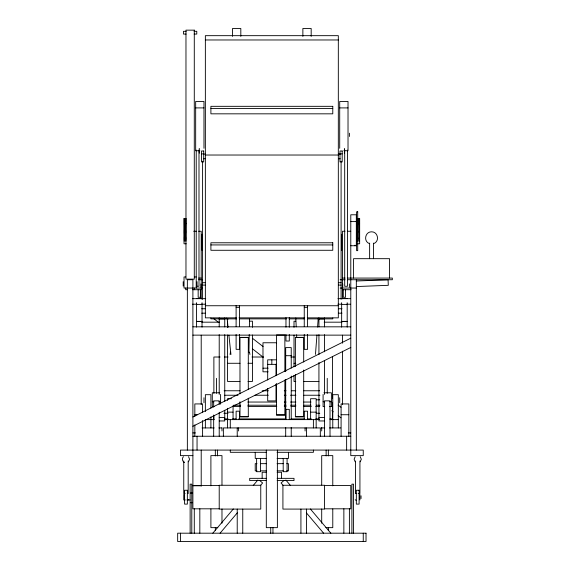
<?xml version="1.0" encoding="UTF-8"?>
<svg xmlns="http://www.w3.org/2000/svg" width="570" height="570" viewBox="0 0 570 570"><rect width="100%" height="100%" fill="white"/><g stroke="black" fill="none" stroke-linecap="round" stroke-linejoin="round"><path stroke-width="0.85" d="M248.912 352.224L249.233 334.554M249.382 326.603L249.525 318.651M315.466 354.39L316.948 334.996M317.561 327.059L318.238 318.238M230.052 354.447L230.515 352.096M361.038 498.558L361.038 495.8M183.426 456.684C181.673 458.423 182.315 461.622 184.594 462.555M188.52 461.778L189.575 459.228L188.52 456.684M355.167 456.684L354.113 459.228L355.167 461.778M360.261 461.778L361.316 459.228L360.261 456.684M212.81 533.192L233.337 508.953M253.258 485.441L257.811 480.061M220.07 533.192L237.32 512.829M260.312 485.683L262.613 482.968L259.592 480.41M284.095 480.41L281.074 482.968L283.376 485.683M373.892 243.54C379.869 241.267 377.953 231.627 371.562 231.812C365.178 231.627 363.261 241.267 369.232 243.54M187.352 500.51L188.52 499.726M192.895 416.983L350.785 338.181M192.895 426.267L350.785 347.465M356.328 281.01L388.077 279.792L388.291 285.328L356.328 286.553M186.141 31.307L183.476 31.307L183.476 34.072L186.141 34.072M194.114 31.307L196.778 31.307L196.778 34.072L194.114 34.072M205.364 39.971L338.323 39.971M195.667 107.908L203.974 107.908M339.706 107.908L348.021 107.908M210.9 108.478L332.78 108.478M199.821 150.722L195.667 150.722L195.667 101.46L203.974 101.46L203.974 148.3M343.86 150.722L348.021 150.722L348.021 101.46L339.706 101.46L339.706 148.3M201.481 153.879L203.704 153.879M339.984 153.879L342.2 153.879M203.454 154.085L205.186 154.085M338.495 154.085L340.226 154.085M205.364 155.026L338.323 155.026M203.454 158.745L205.186 158.745M338.495 158.745L340.226 158.745M184.032 218.531L186.248 218.531M357.433 218.531L359.649 218.531M184.032 219.514L186.248 219.514M357.433 219.514L359.649 219.514M184.032 220.519L186.248 220.526M357.433 220.519L359.649 220.526M184.032 221.545L186.248 221.545M350.785 221.595L356.328 221.595M357.433 221.545L359.649 221.545M184.032 222.585L186.248 222.592M357.433 222.585L359.649 222.592M184.032 224.722L186.248 224.73M357.433 224.722L359.649 224.73M184.032 225.82L186.248 225.813M357.433 225.813L359.649 225.82M184.032 226.917L186.248 226.924M357.433 226.917L359.649 226.924M184.032 228.043L186.248 228.036M357.433 228.036L359.649 228.043M184.032 229.168L186.248 229.176M357.433 229.168L359.649 229.176M184.032 230.309L186.248 230.316M357.433 230.309L359.649 230.316M193.729 231.256L196.222 231.256M198.716 231.256L201.21 231.256L201.21 298.773M344.971 231.256L342.477 231.256L342.477 298.773M347.465 231.256L350.785 231.256M184.032 231.463L186.248 231.463M357.433 231.463L359.649 231.463M184.032 232.624L186.248 232.617M357.433 232.617L359.649 232.624M184.032 233.786L186.248 233.793M357.433 233.786L359.649 233.793M184.032 234.961L186.248 234.968M357.433 234.968L359.649 234.961M184.032 236.144L186.248 236.144M357.433 236.144L359.649 236.144M184.032 237.334L186.248 237.327M357.433 237.334L359.649 237.327M184.032 238.517L186.248 238.509M357.433 238.509L359.649 238.517M184.032 239.706L186.248 239.699M357.433 239.706L359.649 239.699M184.032 240.889L186.248 240.889M357.433 240.889L359.649 240.889M186.248 243.789L184.032 243.789L184.032 218.438M357.433 243.789L359.649 243.789L359.649 218.438M210.9 244.929L332.78 244.929M350.785 245.741L356.328 245.741L356.328 214.783L350.785 214.783L350.785 455.63L363.254 455.63L363.254 450.086L180.434 450.086L180.434 455.63L192.895 455.63M185.777 276.963L184.032 276.963L184.032 288.042L202.656 288.042M194.477 276.963L196.222 276.963M198.609 278.075L201.21 278.075M342.477 278.075L345.078 278.075M347.671 278.075L392.338 278.075L392.338 279.735L347.671 279.735M198.609 279.735L202.656 279.735M340.14 279.735L345.078 279.735M202.592 282.713L205.186 282.713M338.495 282.713L341.095 282.713M202.592 285.093L205.186 285.093M338.495 285.093L341.095 285.093M196.222 286.268L198.994 286.268L198.994 150.074M340.14 288.042L356.328 288.042M187.466 289.71L185.692 289.71L185.692 288.042M192.553 289.71L201.21 289.71M342.477 289.71L351.134 289.71M196.5 298.481L202.037 298.481M341.644 298.481L347.187 298.481M192.396 298.666L205.713 298.666M337.967 298.666L350.4 298.666M192.396 304.209L196.835 304.209M201.274 304.209L205.713 304.209M337.967 304.209L341.523 304.209M346.845 304.209L350.4 304.209M196.5 304.394L202.037 304.394M341.644 304.394L347.187 304.394M205.364 305.741L338.323 305.741M236.108 307.351L239.436 307.351M304.252 307.351L307.579 307.351M201.723 308.748L205.286 308.748M338.402 308.748L341.964 308.748M201.723 313.179L205.286 313.179M338.402 313.179L341.964 313.179M236.386 317.853L205.364 317.853L205.364 35.668L338.323 35.668L338.323 317.853L307.301 317.853M239.044 317.853L304.637 317.853M236.7 318.872L210.9 318.872L210.9 318.003M239.371 318.872L286.525 318.872M289.19 318.872L304.316 318.872M307.871 318.872L332.78 318.872L332.78 318.003M219.215 318.908L224.751 318.908M318.929 318.908L324.472 318.908M249.781 321.174L252.453 321.174L252.453 327.315M295.78 321.231L294.006 321.231L294.006 327.28M196.5 321.373L202.037 321.373M341.644 321.373L347.187 321.373M196.5 321.58L202.037 321.58M341.644 321.58L347.187 321.58M201.723 322.178L219.528 322.178M324.159 322.178L341.964 322.178M192.895 326.824L350.785 326.824M192.895 335.132L350.785 335.132M239.984 337.454L248.299 337.454M295.388 337.454L303.696 337.454M276.642 342.762L262.977 342.762L262.977 371.811L268.099 371.811M285.691 355.701L291.234 355.701M220.077 357.012L213.878 357.012L213.878 393.314M224.509 357.012L228.05 357.012M251.969 357.012L263.483 357.012M290.942 357.012L294.483 357.012M275.994 359.827L267.686 359.827L267.686 380.026M227.523 363.282L239.984 363.282M248 363.282L252.453 363.282M294.006 363.332L295.78 363.332M267.686 364.365L275.994 364.365M262.977 368.184L268.099 368.184M239.984 381.43L227.523 381.43L227.523 335.01M248 381.43L252.453 381.43L252.453 335.01M295.78 381.487L294.006 381.487L294.006 375.345M303.796 381.487L318.929 381.487M224.138 390.764L240.056 390.764M262.171 390.764L268.363 390.764M284.288 390.764L286.055 390.764M291.363 390.764L295.78 390.764M303.746 390.764L319.663 390.764M219.763 392.794L212.289 392.794L212.289 406.609L213.95 406.609M323.917 392.794L331.398 392.794L331.398 406.609L329.738 406.609M224.651 395.238L238.011 395.238M254.925 395.238L268.278 395.238M284.309 395.238L286.09 395.238M290.543 395.238L295.88 395.238M303.895 395.238L319.92 395.238M231.477 398.708L227.523 398.708L227.523 400.453M316.443 399.812L319.763 399.812M212.289 401.736L213.95 401.736M218.937 401.736L220.597 401.736M323.09 401.736L324.75 401.736M329.738 401.736L331.398 401.736M247.8 402.042L276.293 402.042M284.309 402.042L286.09 402.042M290.543 402.042L295.88 402.042M303.895 402.042L311.02 402.042M233.558 405.22L240.683 405.22M247.8 405.22L276.293 405.22M284.309 405.22L286.09 405.22M290.543 405.22L295.88 405.22M303.895 405.22L311.02 405.22M316.357 405.22L319.92 405.22M232.482 406.424L240.455 406.424M248.021 406.424L276.771 406.424M284.288 406.424L286.055 406.424M290.942 406.424L295.78 406.424M303.347 406.424L311.313 406.424M315.744 406.424L319.663 406.424M329.916 406.424L332.574 406.424M324.75 406.609L323.09 406.609L323.09 394.419M227.523 412.139L233.066 412.139M310.621 412.139L316.165 412.139M223.924 413.25L228.078 413.25M316.443 413.25L319.763 413.25M276.55 414.433L284.865 414.433M194.833 414.732L197.227 414.732M341.095 414.732L348.847 414.732M239.984 401.722L239.984 416.763L248.299 416.706L248.299 398.195M295.388 374.405L295.388 416.763L303.696 416.706L303.696 370.001M239.984 416.763L248.299 416.763M295.388 416.763L303.696 416.763M219.215 417.568L224.751 417.568M318.929 417.568L324.472 417.568M224.509 418.9L228.05 418.9M232.482 418.9L236.023 418.9M238.68 418.9L285.627 418.9M290.942 418.9L304.23 418.9M307.772 418.9L311.313 418.9M315.744 418.9L319.286 418.9M329.916 418.9L332.574 418.9L332.574 402.89M214.463 419.62L205.364 419.62L205.364 427.928M224.245 419.62L319.435 419.62M330.115 419.62L338.323 419.62M219.215 420.952L224.751 420.952L224.751 410.286M324.472 420.952L318.929 420.952L318.929 362.463M202.072 427.928L214.192 427.928M218.909 427.928L221.58 427.928M321.216 427.928L324.779 427.928M329.496 427.928L340.746 427.928M192.895 432.915L195.389 432.915M348.291 432.915L350.785 432.915M192.895 436.242L350.785 436.242M266.596 452.309L230.294 452.309L230.294 450.086M277.091 452.309L313.393 452.309L313.393 450.086M266.596 458.401L255.225 458.401L255.225 452.309M277.091 458.401L288.463 458.401L288.463 452.309M256.97 463.659L255.225 463.659L255.225 470.863L256.97 470.863M260.469 463.659L266.596 463.659M277.091 463.659L283.212 463.659M286.71 463.659L288.463 463.659L288.463 470.863L286.71 470.863M260.469 470.863L266.596 470.863M277.091 470.863L283.212 470.863M266.553 472.252L262.15 472.252L262.15 478.344M277.134 472.252L281.537 472.252L281.537 478.344M266.553 478.344L249.681 478.344L249.681 480.56L266.525 480.56M277.134 478.344L294.006 478.344L294.006 480.56L277.163 480.56M192.895 485.547L219.215 485.547M324.472 485.547L350.785 485.547L350.785 508.811L324.472 508.811M192.895 485.782L201.21 485.782M190.401 493.022L192.354 493.022M185.122 493.577L183.754 493.577L183.754 460.995M187.537 493.577L188.186 493.577L188.186 460.995M356.863 493.577L355.495 493.577L355.495 460.995M358.559 493.577L359.927 493.577L359.927 460.995M185.35 499.947L183.754 499.947L183.754 494.411M186.939 499.947L190.131 499.947M190.401 502.719L192.354 502.719M219.215 508.811L192.895 508.811L192.895 279.735L187.359 279.735L187.359 450.086M217.826 527.649L210.9 527.649L210.9 508.982M325.855 527.649L332.78 527.649L332.78 508.982M355.167 499.726L356.336 500.51M200.619 297.882L202.022 298.979M226.582 318.124L227.986 319.221M252.546 338.366L263.069 346.574M338.16 405.106L340.967 407.301M213.244 318.267L218.16 322.1M252.546 348.904L263.069 357.112M331.84 410.721L333.243 411.818M338.16 415.644L340.967 417.831M285.869 480.061L290.429 485.441M310.344 508.953L330.871 533.192M306.368 512.829L323.61 533.192M249.453 352.096L249.924 354.447M227.124 318.423L228.057 327.23M228.891 335.153L230.943 354.512M295.802 318.017L296.222 326.845M296.599 334.797L296.728 337.44M389.567 278.075L389.567 258.68L353.557 258.68L353.557 278.075M373.5 243.077L373.5 258.68M369.624 243.077L369.624 258.68M363.254 533.192L363.254 541.5M359.927 494.411L359.927 499.947M356.328 279.735L356.328 450.086M354.946 245.178L354.946 245.748M353.557 533.192L353.557 484.158L351.897 484.158L351.897 533.192M349.403 133.195L349.403 136.472M349.403 283.917L349.403 287.187M349.403 508.811L349.403 533.192M348.847 436.242L348.847 403.93L341.095 403.93L341.095 436.242M347.465 150.074L347.465 286.268L344.693 286.268L344.693 150.074M347.187 302.706L347.187 327.123M346.631 436.242L346.631 450.086M345.527 289.71L345.527 297.284L343.311 297.284L343.311 289.71M344.415 148.378L344.415 153.173M343.86 508.811L343.86 533.192M342.755 283.917L342.755 287.187M342.477 335.196L342.477 343.19M342.477 351.184L342.477 404.486M341.644 234.284L341.644 250.394M341.644 302.706L341.644 327.123M341.095 161.175L341.095 299.3M339.706 397.739L339.706 402.719M338.323 427.928L338.323 394.689L332.78 394.689L332.78 427.928M332.78 485.861L332.78 455.63L321.701 455.63L321.701 484.97M332.574 357.012L332.574 398.48M330.016 436.242L330.016 400.853L324.472 400.853L324.472 436.242M328.349 450.086L328.349 455.907M328.349 527.371L328.349 530.699M327.244 378.33L327.244 393.343M326.133 450.086L326.133 455.907M324.472 317.918L324.472 326.909M324.472 334.64L324.472 351.797M324.472 360.411L324.472 394.454M321.701 427.65L321.701 430.977M321.701 508.982L321.701 523.203M320.319 436.242L320.319 427.928L223.369 427.928L223.369 436.242M318.929 317.918L318.929 326.909M318.929 334.64L318.929 354.561M316.165 427.928L316.165 398.708L310.621 398.708L310.621 419.62M313.393 419.62L313.393 427.928M311.177 36.38L311.177 28.5L302.87 28.5L302.87 36.38M307.579 305.584L307.579 326.589M307.579 334.462L307.579 349.332L304.252 349.332L304.252 334.462M307.579 419.62L307.579 411.191L304.252 411.191L304.252 419.62M306.468 427.928L306.468 436.242M306.468 509.088L306.468 533.192M305.085 427.878L305.085 430.977M304.252 305.584L304.252 326.589M303.696 362.064L303.696 337.39L295.388 337.39L295.388 366.531M300.924 509.088L300.924 533.192M294.006 335.06L294.006 366.795M291.234 368.12L291.234 347.6L285.691 347.6L285.691 371.661M291.234 376.058L291.234 419.434M291.234 427.379L291.234 436.242M289.296 317.64L289.296 327.166M289.296 334.533L289.296 341.031L285.969 341.031L285.969 334.533M289.296 419.62L289.296 409.353L285.969 409.353L285.969 419.62M287.081 458.401L287.081 471.696L283.197 471.696L283.197 458.401M285.969 317.64L285.969 327.166M285.691 379.513L285.691 419.434M285.691 427.379L285.691 436.242M284.865 371.198L284.865 334.946L276.55 334.946L276.55 375.616M284.865 379.991L284.865 415.359L276.55 415.359L276.55 383.517M277.383 450.086L277.383 527.649L266.304 527.649L266.304 450.086M275.994 364.18L275.994 375.68M275.994 384.194L275.994 400.909L267.686 400.909L267.686 388.541M272.952 527.371L272.952 533.192M271.84 359.891L271.84 363.916M270.736 527.371L270.736 533.192M260.483 458.401L260.483 471.696L256.607 471.696L256.607 458.401M248.299 389.445L248.299 337.39L239.984 337.39L239.984 393.849M242.756 509.088L242.756 533.192M240.818 36.38L240.818 28.5L232.51 28.5L232.51 36.38M239.436 305.584L239.436 326.589M239.436 334.462L239.436 349.332L236.108 349.332L236.108 334.462M239.436 419.62L239.436 411.191L236.108 411.191L236.108 419.62M238.602 427.878L238.602 430.977M237.22 427.928L237.22 436.242M237.22 509.088L237.22 533.192M236.108 305.584L236.108 326.589M233.066 405.676L233.066 419.62M230.294 419.62L230.294 427.928M227.523 321.174L227.523 327.315M227.523 408.291L227.523 427.928M224.751 317.918L224.751 326.909M224.751 334.64L224.751 401.565M221.979 427.65L221.979 430.977M221.979 484.97L221.979 455.63L210.9 455.63L210.9 485.861M221.979 508.982L221.979 523.203M220.597 394.419L220.597 404.173M219.215 317.918L219.215 326.909M219.215 334.64L219.215 394.454M219.215 404.386L219.215 400.853L213.672 400.853L213.672 407.044M219.215 412.231L219.215 436.242M217.548 450.086L217.548 455.907M216.443 378.33L216.443 393.343M215.332 450.086L215.332 455.907M215.332 527.371L215.332 530.699M213.878 415.573L213.878 418.9M213.672 415.01L213.672 436.242M210.9 408.042L210.9 394.689L205.364 394.689L205.364 411.604M210.9 416.948L210.9 427.928M203.974 397.739L203.974 402.719M202.592 161.175L202.592 299.3M202.592 412.666L202.592 403.93L194.833 403.93L194.833 416.449M202.592 420.525L202.592 436.242M202.037 234.284L202.037 250.394M202.037 302.706L202.037 327.123M201.21 335.196L201.21 404.486M201.21 450.086L201.21 486.117M200.932 283.917L200.932 287.187M200.376 289.71L200.376 297.284L198.161 297.284L198.161 289.71M199.821 508.811L199.821 533.192M199.265 148.378L199.265 153.173M197.049 281.68L197.049 286.097M197.049 436.242L197.049 450.086M196.5 302.706L196.5 327.123M196.222 150.074L196.222 288.042M194.833 424.885L194.833 436.242M194.562 288.042L194.562 289.71M194.285 508.811L194.285 533.192M191.791 533.192L191.791 484.158L190.131 484.158L190.131 533.192M183.205 281.68L183.205 286.097M180.434 533.192L180.434 541.5M194.285 30.153L185.97 30.153L185.97 279.143L194.285 279.143L194.285 30.153M332.78 106.326L210.9 106.326L210.9 113.829L332.78 113.829L332.78 106.326M203.704 151.007L201.481 151.007L201.481 161.901L203.704 161.901L203.704 151.007M342.2 151.007L339.984 151.007L339.984 161.901L342.2 161.901L342.2 151.007M357.711 211.784L356.606 211.784L356.606 250.65L357.711 250.65L357.711 211.784M186.248 223.647L184.032 223.647L186.248 223.654M359.649 223.647L357.433 223.647L359.649 223.654M332.78 242.777L210.9 242.777L210.9 250.28L332.78 250.28L332.78 242.777M260.761 485.27L219.215 485.27L219.215 509.088L260.761 509.088L260.761 485.27M324.472 485.27L282.919 485.27L282.919 509.088L324.472 509.088L324.472 485.27M187.359 490.257L184.587 490.257L184.587 504.108L187.359 504.108L187.359 490.257M359.1 490.257L356.328 490.257L356.328 504.108L359.1 504.108L359.1 490.257M366.026 533.192L177.662 533.192L177.662 541.5L366.026 541.5L366.026 533.192"/></g></svg>
